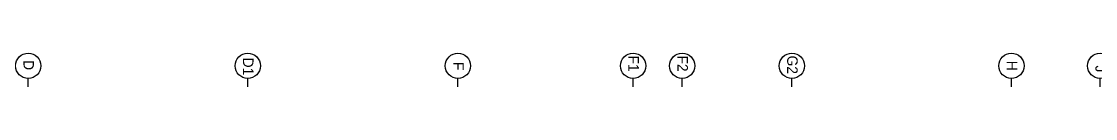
# Model space of a CAD drawing. Header units: millimetres. Extents: x 19868 to 801382, y -4805 to 85279.
# Drawn here: x 71949 to 117938, y -4805 to -3365 of the extents above; entities that cross this region are included whole.
import ezdxf

# ---------------------------------------------------------------- set-up
doc = ezdxf.new("R2010")
doc.units = ezdxf.units.MM
doc.header["$LTSCALE"] = 250
doc.layers.add('CK', color=221, linetype='Continuous', plot=False)
doc.styles.add('Gdim', font='')
doc.styles.get('Gdim').set_extended_font_data('Dotum')

# ---------------------------------------------------------------- blocks, each defined once
blk = doc.blocks.new('A$C9ac67253')
at = {"layer": 'CK', "linetype": 'Continuous'}
for points in [[(0, 78300), (-360, 78300, -1), (-1440, 78300, -1), (-360, 78300, 0)], [(0, 65100), (-360, 65100, -1), (-1440, 65100, -1), (-360, 65100, 0)], [(0, 60400), (-360, 60400, -1), (-1440, 60400, -1), (-360, 60400, 0)], [(0, 58300), (-360, 58300, -1), (-1440, 58300, -1), (-360, 58300, 0)], [(0, 50800), (-360, 50800, -1), (-1440, 50800, -1), (-360, 50800, 0)]]:
    blk.add_lwpolyline(points, format="xyb", dxfattribs=at)
at = {"layer": 'CK', "linetype": 'Continuous', "elevation": 0}
for points in [[(0, 74500), (-360, 74500, -1), (-1440, 74500, -1), (-360, 74500, 0)], [(0, 41800), (-360, 41800, -1), (-1440, 41800, -1), (-360, 41800, 0)], [(0, 32400), (-360, 32400, -1), (-1440, 32400, -1), (-360, 32400, 0)]]:
    blk.add_lwpolyline(points, format="xyb", dxfattribs=at)
at = {"layer": 'CK', "linetype": 'Continuous', "style": 'Gdim'}
for s, p in [('J', (-912, 78096)), ('H', (-1117, 74296)), ('G2', (-1336, 64896)), ('F2', (-1339, 60196)), ('F1', (-1339, 58096)), ('F', (-1063, 50596)), ('D1', (-1247, 41596)), ('D', (-1140, 32196))]:
    blk.add_text(s, height=450, dxfattribs=at).set_placement(p)

msp = doc.modelspace()

# ---------------------------------------------------------------- block references
at = {"layer": 'CK', "rotation": 270}
msp.add_blockref('A$C9ac67253', (39838.2, -4805.4), dxfattribs=at)

doc.saveas('drawing.dxf')
